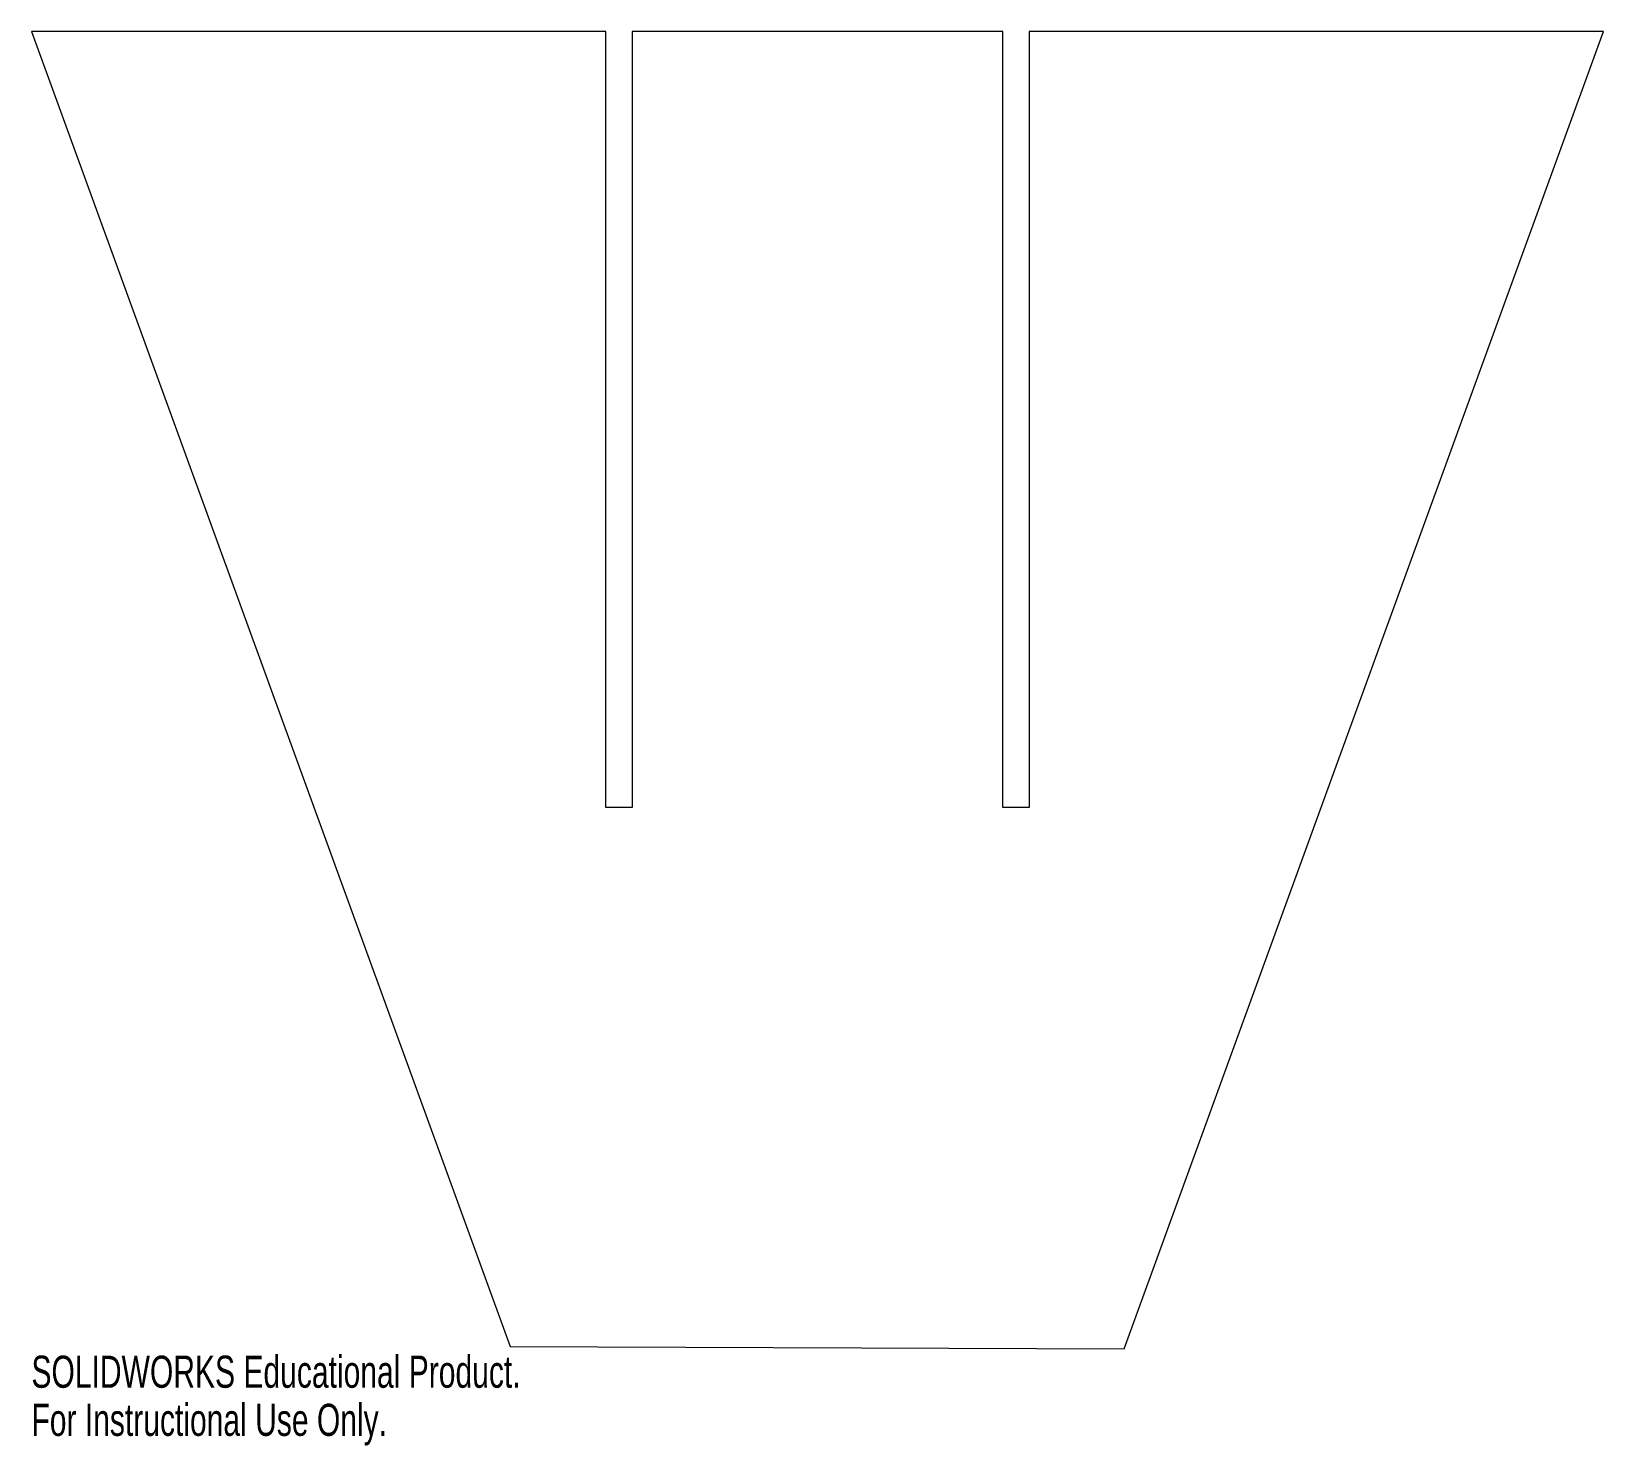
# Model space of a CAD drawing. Header units: millimetres. Extents: x 12 to 249, y 73 to 286.
import ezdxf

# ---------------------------------------------------------------- set-up
doc = ezdxf.new("R2010")
doc.units = ezdxf.units.MM
doc.styles.add('SLDTEXTSTYLE0', font='TXT', dxfattribs={"width": 0.7})

msp = doc.modelspace()

# ---------------------------------------------------------------- linework, layer by layer
at = {"color": 7, "linetype": 'Continuous', "lineweight": 15}
for p, q in [((12.06, 286.02), (84.15, 87.95)), ((98.56, 286.01), (12.06, 286.02)), ((98.56, 169.15), (98.56, 286.01)), ((158.36, 286.01), (102.56, 286.01)), ((102.56, 286.01), (102.56, 169.15)), ((158.36, 169.15), (158.36, 286.01)), ((162.36, 286.01), (162.36, 169.15)), ((248.86, 286.01), (162.36, 286.01)), ((176.65, 87.6), (248.86, 286.01)), ((102.56, 169.15), (98.56, 169.15)), ((162.36, 169.15), (158.36, 169.15)), ((84.15, 87.95), (176.65, 87.6))]:
    msp.add_line(p, q, dxfattribs=at)

# ---------------------------------------------------------------- texts
at = {"color": 7, "linetype": 'Continuous', "char_height": 4.8336, "attachment_point": 1, "style": 'SLDTEXTSTYLE0'}
for s, insert in [('SOLIDWORKS Educational Product.', (12.06, 86.58)), ('For Instructional Use Only.', (12.06, 79.33))]:
    msp.add_mtext(s, dxfattribs=dict(at, insert=insert))

doc.saveas('drawing.dxf')
